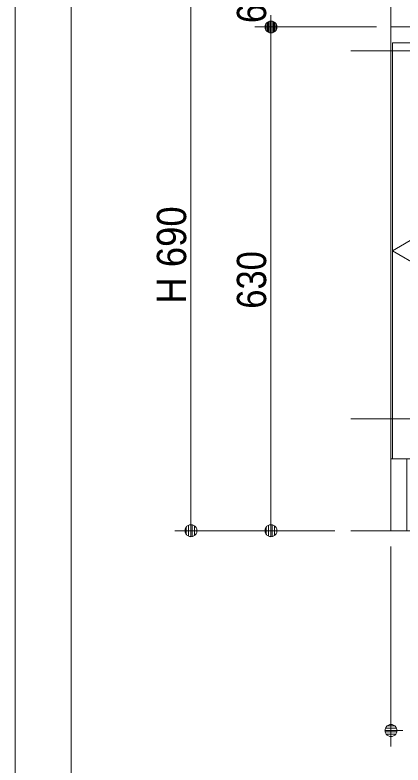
# Model space of a CAD drawing. Units: millimetres, scale not verified. Extents: x -6062 to 6062, y -3045 to 3045.
# Drawn here: x -5788 to -5302, y -2213 to -1275 of the extents above; entities that cross this region are included whole.
import ezdxf
from ezdxf.enums import TextEntityAlignment as Align

# ---------------------------------------------------------------- set-up
doc = ezdxf.new("R2010")
doc.units = ezdxf.units.MM
doc.header["$LTSCALE"] = 20
doc.linetypes.add('CHAIN2', pattern=[12, 9, -1, 1, -1])
doc.linetypes.add('LONG_DOUBLE_CHAIN', pattern=[21.8, 18, -1, 0.6, -0.6, 0.6, -1])
for name, color, linetype, lineweight in [('0-0_1図面枠', 7, 'Continuous', 9), ('0-2_5ボウル・キャビネット', 7, 'Continuous', 9), ('0-3_2寸法-1', 7, 'Continuous', 9), ('0-4_0', 7, 'Continuous', 9)]:
    doc.layers.add(name, color=color, linetype=linetype, lineweight=lineweight)
doc.styles.add('ＭＳ Ｐゴシック', font='')
doc.styles.get('ＭＳ Ｐゴシック').set_extended_font_data('MS PGothic')

# ---------------------------------------------------------------- blocks, each defined once
blk = doc.blocks.new('グループ-2')
at = {"layer": '0-0_1図面枠'}
blk.add_lwpolyline([(-80000, 55400), (80000, 55400), (80000, -55400), (-80000, -55400)], close=True, dxfattribs=at)
blk = doc.blocks.new('図面枠')
at = {"layer": '0-0_1図面枠'}
blk.add_blockref('グループ-2', (0, 0), dxfattribs=at)
blk = doc.blocks.new('_Dot')
at = {"layer": '0-4_0'}
for p, q in [((-10, 0), (-20, 0)), ((9.78, 2), (-9.78, 2)), ((7.99, 6), (-7.99, 6)), ((9.16, -3.98), (-9.16, -3.98)), ((6, -7.98), (-6, -7.98))]:
    blk.add_line(p, q, dxfattribs=at)
for points in [[(10, 0), (9.92, 1.25), (9.69, 2.49), (9.3, 3.68), (8.76, 4.82), (8.09, 5.88), (7.29, 6.85), (6.37, 7.71), (5.36, 8.44), (4.26, 9.05), (3.09, 9.51), (1.87, 9.82), (0.63, 9.98), (-0.63, 9.98), (-1.87, 9.82), (-3.09, 9.51), (-4.26, 9.05), (-5.36, 8.44), (-6.37, 7.71), (-7.29, 6.85), (-8.09, 5.88), (-8.76, 4.82), (-9.3, 3.68), (-9.69, 2.49), (-9.92, 1.25), (-10, 0), (0, 0)], [(-10, 0), (-9.92, -1.25), (-9.69, -2.49), (-9.3, -3.68), (-8.76, -4.82), (-8.09, -5.88), (-7.29, -6.85), (-6.37, -7.71), (-5.36, -8.44), (-4.26, -9.05), (-3.09, -9.51), (-1.87, -9.82), (-0.63, -9.98), (0.63, -9.98), (1.87, -9.82), (3.09, -9.51), (4.26, -9.05), (5.36, -8.44), (6.37, -7.71), (7.29, -6.85), (8.09, -5.88), (8.76, -4.82), (9.3, -3.68), (9.69, -2.49), (9.92, -1.25), (10, 0), (0, 0)]]:
    blk.add_lwpolyline(points, close=True, dxfattribs=at)

msp = doc.modelspace()

# ---------------------------------------------------------------- linework, layer by layer
at = {"layer": '0-0_1図面枠'}
msp.add_line((-5717.5, 2000), (-5717.5, -2400), dxfattribs=at)
at = {"layer": '0-2_5ボウル・キャビネット', "linetype": 'LONG_DOUBLE_CHAIN'}
for p, q in [((-4367.5, -1320), (-5367.5, -1320)), ((-4367.5, -1780), (-5367.5, -1780))]:
    msp.add_line(p, q, dxfattribs=at)
at = {"layer": '0-2_5ボウル・キャビネット'}
msp.add_line((-5367.5, -1920), (-4367.5, -1920), dxfattribs=at)
for points in [[(-5317.5, -1230), (-4417.5, -1230), (-4417.5, -1830), (-5317.5, -1830)], [(-5317.5, -1230), (-4417.5, -1230), (-4417.5, -1290), (-5317.5, -1290)], [(-5315.5, -1310), (-5315.5, -1830), (-4868.5, -1830), (-4868.5, -1310)], [(-5317.5, -1830), (-5297.5, -1830), (-5297.5, -1920), (-5317.5, -1920)]]:
    msp.add_lwpolyline(points, close=True, dxfattribs=at)
at = {"layer": '0-2_5ボウル・キャビネット', "linetype": 'CHAIN2'}
msp.add_lwpolyline([(-4868.5, -1310), (-5315.5, -1570), (-4868.5, -1830)], dxfattribs=at)
at = {"layer": '0-3_2寸法-1'}
for p, q in [((-5567.5, -1904.99), (-5567.5, -1245.01)), ((-5335.5, -1290), (-5487.5, -1290)), ((-5335.5, -1290), (-5487.5, -1290)), ((-5467.5, -1904.99), (-5467.5, -1305.01)), ((-5487.5, -1920), (-5587.5, -1920)), ((-5387.5, -1920), (-5487.5, -1920)), ((-5317.5, -1940), (-5317.5, -2190))]:
    msp.add_line(p, q, dxfattribs=at)

# ---------------------------------------------------------------- block references
at = {"layer": '0-0_1図面枠', "xscale": 0.05, "yscale": 0.05}
msp.add_blockref('図面枠', (-1787.5, 0), dxfattribs=at)
at = {"layer": '0-3_2寸法-1', "xscale": 0.7503418, "yscale": 0.7503418}
for p, rotation in [((-5467.5, -1290), 270), ((-5467.5, -1290), 90), ((-5567.5, -1920), 270), ((-5467.5, -1920), 270), ((-5317.5, -2170), 180)]:
    msp.add_blockref('_Dot', p, dxfattribs=dict(at, rotation=rotation))

# ---------------------------------------------------------------- texts
at = {"layer": '0-3_2寸法-1', "style": 'ＭＳ Ｐゴシック'}
for s, height, width, p in [('60', 36.66, 0.9, (-5462.54, -1285.08)), ('H 690', 36.69, 0.95, (-5562.54, -1635.99)), ('630', 36.66, 0.9, (-5462.54, -1642.38))]:
    msp.add_text(s, height=height, rotation=90, dxfattribs=dict(at, width=width)).set_placement(p, align=Align.BOTTOM_LEFT)

doc.saveas('drawing.dxf')
